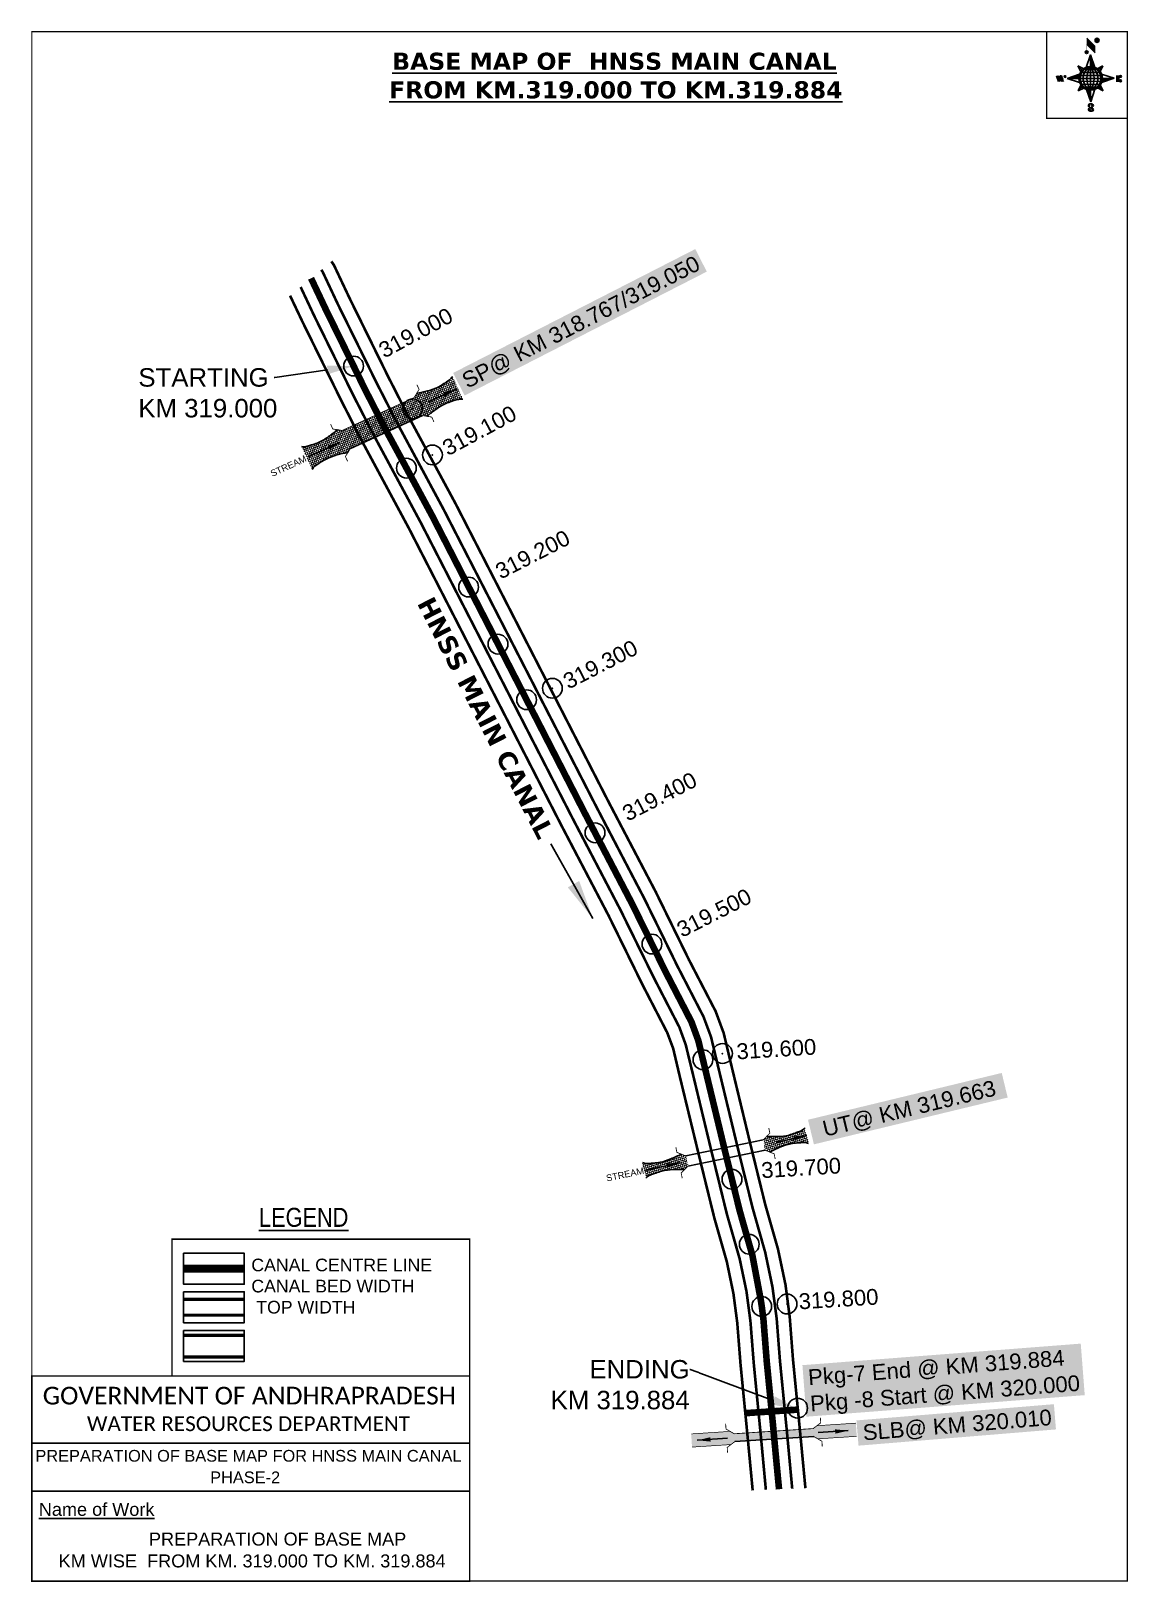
# Model space of a CAD drawing. Header units: inches. Extents: x 789126 to 789959, y 1572643 to 1573820.
import ezdxf
from ezdxf import colors
from ezdxf.entities.mleader import LeaderData, LeaderLine
from ezdxf.enums import TextEntityAlignment as Align
from ezdxf.math import Vec2, Vec3

# ---------------------------------------------------------------- set-up
doc = ezdxf.new("R2010")
doc.units = ezdxf.units.IN
doc.header["$LTSCALE"] = 15
doc.header["$MEASUREMENT"] = 0
doc.header["$PDMODE"] = 32
doc.header["$PDSIZE"] = 15
doc.linetypes.add('ACAD_ISO02W100', pattern=[15, 12, -3])
doc.linetypes.add('HIDDEN2', pattern=[0.1875, 0.125, -0.0625])
for name, color, linetype in [('AQUADUCT', 1, 'Continuous'), ('bord', 1, 'Continuous'), ('CANAL1', 7, 'Continuous'), ('CSMark', 72, 'Continuous'), ('DCBMS', 232, 'Continuous'), ('PAGE', 7, 'Continuous'), ('STRUCTURE', 5, 'Continuous'), ('TEXT', 6, 'Continuous')]:
    doc.layers.add(name, color=color, linetype=linetype)
doc.styles.add('ARIALN', font='ARIALN.TTF')
doc.styles.get("Standard").update_dxf_attribs({"font": 'arial.ttf'})
doc.dimstyles.get("Standard").update_dxf_attribs({"dimtxt": 20, "dimasz": 0.18, "dimexe": 0.18, "dimexo": 0.0625, "dimgap": 0.09, "dimtad": 0, "dimtih": 1, "dimtoh": 1, "dimdec": 4, "dimzin": 0, "dimdsep": 46, "dimtxsty": 'Standard', "dimcen": 0.09, "dimadec": 0, "dimazin": 0, "dimtfac": 1, "dimtdec": 4, "dimtofl": 0, "dimtmove": 0, "dimatfit": 3, "dimfxl": 1, "dimtolj": 1, "dimtzin": 0, "dimarcsym": 0})
pattern_1 = [(267.297113149, (-8720374.938, 50637915.138), (10.5367255337, -0.497431438), [])]
pattern_2 = [(357.297113149, (-8720374.938, 50637915.138), (0.497431438, 10.5367255337), [])]

# ---------------------------------------------------------------- blocks, each defined once
blk = doc.blocks.new('*X26')
at = {"color": 0, "linetype": 'Continuous'}
for p, q in [((6321.6, 240.5), (6322.3, 241.2)), ((6321.6, 240.3), (6322.3, 241)), ((6321.6, 240.1), (6322.3, 240.8)), ((6321.6, 239.9), (6322.4, 240.7)), ((6321.6, 239.8), (6322.4, 240.6)), ((6321.6, 239.6), (6322.5, 240.5)), ((6321.6, 239.4), (6322.5, 240.3)), ((6321.6, 239.2), (6322.6, 240.2)), ((6321.7, 239.1), (6322.6, 240.1)), ((6321.8, 240.8), (6322.4, 241.4)), ((6321.8, 239), (6322.7, 240)), ((6321.8, 239), (6322.8, 239.9)), ((6321.9, 238.9), (6322.9, 239.8)), ((6322, 238.8), (6323, 239.7)), ((6322.1, 241.3), (6322.4, 241.6)), ((6322.1, 238.7), (6323.1, 239.6)), ((6322.2, 238.6), (6323.1, 239.6)), ((6322.3, 238.5), (6323.2, 239.5)), ((6322.4, 238.5), (6323.3, 239.4)), ((6322.5, 238.4), (6323.4, 239.3)), ((6322.7, 238.4), (6323.6, 239.3)), ((6322.8, 238.3), (6323.7, 239.2)), ((6322.9, 238.3), (6323.8, 239.1)), ((6323.1, 238.2), (6323.9, 239.1)), ((6323.2, 238.2), (6324, 239)), ((6323.3, 238.2), (6324.2, 239)), ((6323.5, 238.1), (6324.3, 238.9)), ((6323.7, 238.1), (6324.4, 238.9)), ((6323.8, 238.1), (6324.6, 238.8)), ((6324.1, 238.2), (6324.7, 238.8)), ((6324.3, 238.3), (6324.9, 238.8)), ((6324.6, 238.3), (6325.1, 238.8)), ((6324.8, 238.4), (6325.2, 238.8)), ((6325.1, 238.5), (6325.4, 238.8)), ((6325.4, 238.6), (6325.6, 238.8))]:
    blk.add_line(p, q, dxfattribs=at)
blk = doc.blocks.new('*X25')
at = {"color": 0, "linetype": 'Continuous'}
for p, q in [((6324.4, 240.3), (6324.5, 240.4)), ((6324.6, 240.3), (6324.8, 240.5)), ((6324.7, 240.2), (6325, 240.5)), ((6324.8, 240.2), (6325.2, 240.6)), ((6325, 240.1), (6325.5, 240.6)), ((6325.1, 240.1), (6325.6, 240.6)), ((6325.2, 240), (6325.8, 240.6)), ((6325.3, 240), (6326, 240.6)), ((6325.4, 239.9), (6326.1, 240.6)), ((6325.5, 239.8), (6326.2, 240.5)), ((6325.6, 239.8), (6326.3, 240.5)), ((6325.7, 239.7), (6326.5, 240.4)), ((6325.9, 239.6), (6326.6, 240.3)), ((6326, 239.5), (6326.7, 240.3)), ((6326, 239.4), (6326.8, 240.2)), ((6326.1, 239.3), (6327, 240.2)), ((6326.2, 239.3), (6327.1, 240.1)), ((6326.3, 239.2), (6327.1, 240)), ((6326.4, 239.1), (6327.2, 239.9)), ((6326.5, 239), (6327.3, 239.8)), ((6326.5, 238.9), (6327.4, 239.7)), ((6326.6, 238.8), (6327.5, 239.6)), ((6326.7, 238.7), (6327.5, 239.5)), ((6326.8, 238.6), (6327.6, 239.4)), ((6326.8, 238.5), (6327.7, 239.3)), ((6326.8, 236.5), (6327.4, 237)), ((6326.9, 238.3), (6327.8, 239.2)), ((6326.9, 238.2), (6327.9, 239.1)), ((6326.9, 236.8), (6327.6, 237.4)), ((6327, 238.1), (6327.8, 239)), ((6327, 237.9), (6327.8, 238.8)), ((6327, 237.8), (6327.8, 238.6)), ((6327, 237.6), (6327.8, 238.4)), ((6327, 237.4), (6327.8, 238.2)), ((6327, 237.3), (6327.8, 238)), ((6327, 237.1), (6327.8, 237.9))]:
    blk.add_line(p, q, dxfattribs=at)
blk = doc.blocks.new('H')
at = {"layer": 'bord', "extrusion": (0.000427885, 0.004792, 0.999988)}
h = blk.add_hatch(dxfattribs=at)
h.set_pattern_fill('LINE', color=8, scale=84.387686, angle=-2.7029, style=0)
h.set_pattern_definition(pattern_2)
h.paths.add_polyline_path([(-492, 786, -0.090992), (-448, 775), (-486, 912)])
h = blk.add_hatch(dxfattribs=at)
h.set_pattern_fill('LINE', color=8, scale=84.387686, angle=-92.7029, style=0)
h.set_pattern_definition(pattern_1)
h.paths.add_polyline_path([(-625, 665, -0.090992), (-615, 710), (-751, 671)])
h = blk.add_hatch(dxfattribs=at)
h.set_pattern_fill('LINE', color=8, scale=84.387686, angle=-2.7029, style=0)
h.set_pattern_definition(pattern_2)
h.paths.add_polyline_path([(-504, 533, -0.090992), (-549, 543), (-510, 406)])
h = blk.add_hatch(dxfattribs=at)
h.set_pattern_fill('LINE', color=8, scale=84.387686, angle=-92.7029, style=0)
h.set_pattern_definition(pattern_1)
h.paths.add_polyline_path([(-246, 647), (-372, 653, -0.090992), (-382, 609)])
for p, q in [((-519, 1020, -1217), (-435, 927, -1216)), ((-516, 1087, -1217), (-432, 994, -1217)), ((-538, 774, -1216), (-487, 906, -1216)), ((-487, 906, -1216), (-493, 780, -1216)), ((-487, 906, -1216), (-448, 769, -1216)), ((-865, 701, -1215), (-847, 638, -1215)), ((-847, 700, -1215), (-829, 637, -1215)), ((-829, 699, -1215), (-811, 636, -1215)), ((-829, 699, -1215), (-811, 698, -1215)), ((-811, 698, -1215), (-794, 635, -1215)), ((-752, 665, -1215), (-615, 704, -1215)), ((-627, 794, -1216), (-567, 760, -1216)), ((-627, 794, -1216), (-584, 747, -1215)), ((-599, 731, -1215), (-627, 794, -1216)), ((-421, 753, -1216), (-359, 781, -1216)), ((-359, 781, -1216), (-405, 739, -1216)), ((-359, 781, -1216), (-392, 721, -1215)), ((-379, 693, -1215), (-246, 641, -1215)), ((-213, 669, -1215), (-217, 601, -1215)), ((-752, 665, -1215), (-625, 659, -1215)), ((-619, 614, -1215), (-752, 665, -1215)), ((-639, 526, -1214), (-606, 585, -1215)), ((-639, 526, -1214), (-593, 568, -1215)), ((-577, 553, -1215), (-639, 526, -1214)), ((-511, 400, -1214), (-549, 537, -1214)), ((-460, 533, -1215), (-511, 400, -1214)), ((-505, 527, -1214), (-511, 400, -1214)), ((-371, 513, -1214), (-431, 546, -1215)), ((-371, 513, -1214), (-414, 560, -1215)), ((-399, 576, -1215), (-371, 513, -1214)), ((-246, 641, -1215), (-383, 603, -1215)), ((-373, 647, -1215), (-246, 641, -1215)), ((-197, 600, -1215), (-194, 668, -1215))]:
    blk.add_line(p, q, dxfattribs=at)
at = {"layer": 'bord', "color": 8, "linetype": 'ByBlock', "extrusion": (0.000427885, 0.004792, 0.999988)}
for p, q in [((-375, 679, -1215), (-620, 691, -1215)), ((-386, 711, -1215), (-605, 722, -1215)), ((-411, 744, -1216), (-578, 752, -1216)), ((-493, 780, -1216), (-505, 527, -1214)), ((-373, 647, -1215), (-625, 659, -1215)), ((-378, 616, -1215), (-623, 628, -1215)), ((-392, 585, -1215), (-611, 595, -1215)), ((-420, 555, -1215), (-587, 562, -1215))]:
    blk.add_line(p, q, dxfattribs=at)
at = {"layer": 'bord', "extrusion": (0.000427885, 0.004792, 0.999988), "elevation": -1212}
for points, const_width in [([(-522, 960), (-516, 1093)], 1.61), ([(-434, 933), (-428, 1066)], 1.61), ([(-870, 707), (-846, 706)], 0.642), ([(-829, 643), (-821, 678)], 0.642), ([(-793, 641), (-782, 694)], 0.642), ([(-223, 676), (-174, 673)], 0.706), ([(-829, 643), (-855, 644)], 0.642), ([(-811, 642), (-784, 641)], 0.642), ([(-177, 605), (-226, 607)], 0.706), ([(-195, 645), (-185, 644)], 0.706)]:
    blk.add_lwpolyline(points, dxfattribs=dict(at, const_width=const_width))
for points, const_width in [([(-414, 1073, 1), (-398, 1058, 1)], 22.3), ([(-530, 950, 1), (-520, 939, 1)], 14.8), ([(-776, 697, 1), (-769, 690, 1)], 8.9), ([(-180, 618, 1), (-173, 611, 1)], 9.79), ([(-178, 667, 1), (-171, 660, 1)], 9.79), ([(-490, 362, 1), (-498, 369, 1)], 11.1), ([(-525, 322, 1), (-533, 329, 1)], 11.1)]:
    blk.add_lwpolyline(points, format="xyb", close=True, dxfattribs=dict(at, const_width=const_width))
for points in [[(-537, 317), (-531, 310), (-520, 307), (-505, 307), (-494, 310), (-486, 318), (-487, 326), (-491, 333), (-494, 336), (-503, 341), (-522, 347), (-530, 352), (-534, 355), (-537, 363), (-537, 373), (-530, 381), (-520, 384), (-504, 384), (-493, 380), (-487, 373)], [(-522, 348), (-526, 354), (-528, 361), (-528, 371), (-526, 375), (-521, 381), (-515, 384)], [(-505, 307), (-499, 312), (-497, 319), (-497, 327), (-501, 335), (-509, 343)]]:
    blk.add_lwpolyline(points, dxfattribs=at)
at = {"layer": 'bord', "extrusion": (0.000427885, 0.004792, 0.999988)}
for centre, radius in [((-406, 1065, -1212), 22.3), ((-525, 944, -1212), 14.8), ((-773, 694, -1212), 8.9), ((-498, 659, -1212), 127), ((-177, 615, -1212), 9.79), ((-174, 663, -1212), 9.79), ((-494, 365, -1212), 11.1), ((-529, 325, -1212), 11.1)]:
    blk.add_circle(centre, radius, dxfattribs=at)
at = {"layer": 'bord', "color": 8, "linetype": 'ByBlock', "extrusion": (0.000427885, 0.004792, 0.999988)}
for centre, radius, start, end in [((-482, 658, -1212), 128, 94.9254, 259.6691), ((-437, 656, -1212), 141, 113.2864, 241.308), ((-316, 651, -1212), 222, 142.5892, 212.0053), ((-560, 662, -1212), 141, 293.2864, 61.308), ((-681, 668, -1212), 222, 322.5892, 32.0053), ((-515, 660, -1212), 128, 274.9254, 79.6691)]:
    blk.add_arc(centre, radius, start, end, dxfattribs=at)
at = {"layer": 'bord', "extrusion": (0.000427885, 0.004792, 0.999988)}
for points in [[(-516, 1093, -1212), (-431, 1000, -1212), (-519, 1026, -1212), (-434, 933, -1212)], [(-864, 707, -1212), (-846, 706, -1212), (-846, 644, -1212), (-829, 643, -1212)], [(-829, 705, -1212), (-811, 704, -1212), (-811, 642, -1212), (-793, 641, -1212)], [(-193, 674, -1212), (-197, 606, -1212), (-213, 675, -1212), (-216, 607, -1212)]]:
    blk.add_solid(points, dxfattribs=at)
at = {"layer": 'bord', "extrusion": (0.000427885, 0.004792, 0.999988), "xscale": 7.977342409717546, "yscale": 7.977342408231451, "zscale": 7.977342408476333, "rotation": 138.0840426661453}
for name, p in [('*X25', (38301, -31929, -1212)), ('*X26', (38314, -31951, -1212))]:
    blk.add_blockref(name, p, dxfattribs=at)
blk = doc.blocks.new('SP')
at = {"layer": 'STRUCTURE'}
h = blk.add_hatch(dxfattribs=at)
h.set_pattern_fill('DASH', color=256, scale=8, style=0)
edge = h.paths.add_edge_path()
edge.add_spline(control_points=[(769825.7, 1706742.1), (769825.3, 1706741.8), (769823.8, 1706740.8), (769820.9, 1706740.3), (769817, 1706739.7), (769811.4, 1706738.9), (769804, 1706739.7), (769798.4, 1706741), (769795.6, 1706741.6)], knot_values=[0, 0, 0, 0, 1.613557, 5.24513, 8.624976, 13.470124, 22.190216, 30.746377, 30.746377, 30.746377, 30.746377], degree=3, periodic=0)
edge.add_line((769795.6, 1706741.6), (769792.6, 1706739.6))
edge.add_line((769792.6, 1706739.6), (769732.6, 1706739.6))
edge.add_line((769732.6, 1706739.6), (769729.6, 1706741.6))
edge.add_spline(control_points=[(769729.6, 1706741.6), (769726.9, 1706740.9), (769721.3, 1706739.5), (769713.9, 1706738.5), (769708.3, 1706739.1), (769704.4, 1706739.6), (769701.5, 1706740), (769700, 1706741), (769699.5, 1706741.3)], knot_values=[0, 0, 0, 0, 8.556161, 17.276253, 22.121402, 25.501247, 29.13282, 30.746377, 30.746377, 30.746377, 30.746377], degree=3, periodic=0)
edge.add_line((769699.5, 1706741.3), (769699.5, 1706722.1))
edge.add_spline(control_points=[(769699.5, 1706722.1), (769700, 1706722.4), (769701.4, 1706723.4), (769704.3, 1706724), (769708.2, 1706724.5), (769713.8, 1706725.3), (769721.2, 1706724.5), (769726.8, 1706723.3), (769729.6, 1706722.6)], knot_values=[0, 0, 0, 0, 1.613557, 5.24513, 8.624976, 13.470124, 22.190216, 30.746377, 30.746377, 30.746377, 30.746377], degree=3, periodic=0)
edge.add_line((769729.6, 1706722.6), (769732.6, 1706724.6))
edge.add_line((769732.6, 1706724.6), (769792.6, 1706724.6))
edge.add_line((769792.6, 1706724.6), (769795.6, 1706722.6))
edge.add_spline(control_points=[(769795.6, 1706722.6), (769798.4, 1706723.3), (769803.9, 1706724.8), (769811.3, 1706725.8), (769817, 1706725.1), (769820.9, 1706724.7), (769823.8, 1706724.2), (769825.2, 1706723.3), (769825.7, 1706723)], knot_values=[0, 0, 0, 0, 8.556161, 17.276253, 22.121402, 25.501247, 29.13282, 30.746377, 30.746377, 30.746377, 30.746377], degree=3, periodic=0)
edge.add_line((769825.7, 1706723), (769825.7, 1706742.1))
h.paths.add_polyline_path([(769764.2, 1706732.1, -1), (769761.1, 1706732.1, -1)], flags=0)
h.paths.add_polyline_path([(769761.1, 1706732.1, 1), (769764.2, 1706732.1, 1)], flags=16)
at = {"layer": 'STRUCTURE', "const_width": 0.628}
for points in [[(769726.6, 1706747.6), (769726.6, 1706743.6), (769732.6, 1706739.6), (769792.6, 1706739.6), (769798.6, 1706743.6), (769798.6, 1706747.6)], [(769726.6, 1706716.6), (769726.6, 1706720.6), (769732.6, 1706724.6), (769792.6, 1706724.6), (769798.6, 1706720.6), (769798.6, 1706716.6)]]:
    blk.add_lwpolyline(points, dxfattribs=at)
at = {"layer": 'STRUCTURE', "color": 3}
blk.add_lwpolyline([(769732.6, 1706724.6), (769792.6, 1706724.6)], dxfattribs=at)
blk.add_lwpolyline([(769732.6, 1706724.6), (769792.6, 1706724.6)], dxfattribs=at)
at = {"layer": 'STRUCTURE', "color": 0}
blk.add_circle((769762.6, 1706732.1), 1.55, dxfattribs=at)
at = {"layer": 'STRUCTURE'}
for points in [[(769699.5, 1706741.3), (769700.9, 1706740.5), (769704.4, 1706739.6), (769707.8, 1706739.2), (769712.6, 1706738.8), (769721.3, 1706739.7), (769729.6, 1706741.6)], [(769825.7, 1706742.1), (769824.3, 1706741.3), (769820.8, 1706740.3), (769817.5, 1706739.8), (769812.7, 1706739.2), (769804, 1706739.9), (769795.6, 1706741.6)], [(769699.5, 1706722.1), (769700.9, 1706723), (769704.4, 1706724), (769707.7, 1706724.5), (769712.5, 1706725), (769721.2, 1706724.4), (769729.6, 1706722.6)], [(769825.7, 1706723), (769824.3, 1706723.8), (769820.8, 1706724.7), (769817.4, 1706725.1), (769812.6, 1706725.5), (769803.9, 1706724.6), (769795.6, 1706722.6)]]:
    blk.add_spline(points, degree=3, dxfattribs=at)
at = {"layer": 'STRUCTURE', "color": 0}
blk.add_text('STREAM', height=5, dxfattribs=at).set_placement((769684.3, 1706732.1), align=Align.MIDDLE_CENTER)
for points in [[(769727.4, 1706732.1), (769700.8, 1706732.1)], [(769824.4, 1706732.1), (769800.5, 1706732.1)]]:
    blk.add_leader(points, dimstyle='Standard', override={"dimasz": 10, "dimgap": 0.09, "dimtad": 0}, dxfattribs=at)
blk = doc.blocks.new('UT')
at = {"layer": 'STRUCTURE'}
h = blk.add_hatch(dxfattribs=at)
h.set_pattern_fill('DASH', color=150, scale=8, angle=-39.6278, style=0)
h.set_pattern_definition([(320.372247933, (-4370.464, -6260.8811), (1.40800153113, 0.132407282), [1, -1])])
h.paths.add_polyline_path([(765163, 1700681.9), (765165.6, 1700680.6), (765167.2, 1700680.3), (765169.1, 1700680), (765172.4, 1700679.6), (765176.4, 1700679.3), (765179.5, 1700679.5), (765183.1, 1700679.9), (765187.7, 1700680.9), (765188.9, 1700681.2), (765193.1, 1700682.2), (765196.1, 1700680.2), (765196.1, 1700672.2), (765193.1, 1700670.2), (765190.5, 1700670.8), (765188.1, 1700671.3), (765185.5, 1700671.8), (765183.6, 1700672.1), (765181, 1700672.5), (765180.3, 1700672.5), (765178.5, 1700672.6), (765176.7, 1700672.6), (765174.6, 1700672.5), (765172.5, 1700672.3), (765170.4, 1700672), (765168.5, 1700671.7), (765166.1, 1700671.2), (765165, 1700670.8), (765163, 1700669.7)])
h.paths.add_polyline_path([(765259.1, 1700682.2), (765256.1, 1700680.2), (765256.1, 1700672.2), (765259.1, 1700670.2), (765261.9, 1700671), (765264.4, 1700671.6), (765266.4, 1700672), (765269.1, 1700672.5), (765272.7, 1700673), (765276.1, 1700673.1), (765278.6, 1700672.9), (765281.2, 1700672.7), (765283.9, 1700672.3), (765286.4, 1700671.9), (765288, 1700671.3), (765289.2, 1700670.6), (765289.1, 1700682.7), (765287.6, 1700681.8), (765285.7, 1700681.2), (765283, 1700680.7), (765281.2, 1700680.4), (765276.7, 1700679.9), (765272.7, 1700679.9), (765268.7, 1700680.3), (765264.8, 1700681), (765261.2, 1700681.7)])
at = {"layer": 'STRUCTURE', "color": 150, "const_width": 0.628}
for points in [[(765190.1, 1700688.2), (765190.1, 1700684.2), (765196.1, 1700680.2), (765256.1, 1700680.2), (765262.1, 1700684.2), (765262.1, 1700688.2)], [(765190.1, 1700664.2), (765190.1, 1700668.2), (765196.1, 1700672.2), (765256.1, 1700672.2), (765262.1, 1700668.2), (765262.1, 1700664.2)]]:
    blk.add_lwpolyline(points, dxfattribs=at)
at = {"layer": 'STRUCTURE', "color": 150}
for points in [[(765196.1, 1700680.2), (765256.1, 1700680.2)], [(765196.1, 1700672.2), (765256.1, 1700672.2)], [(765196.1, 1700672.2), (765256.1, 1700672.2)]]:
    blk.add_lwpolyline(points, dxfattribs=at)
at = {"layer": 'STRUCTURE', "color": 0}
blk.add_circle((765226.1, 1700676.2), 1.89, dxfattribs=at)
at = {"layer": 'STRUCTURE', "color": 150}
for points in [[(765163, 1700681.9), (765164.4, 1700681.1), (765167.9, 1700680.2), (765171.2, 1700679.8), (765176.1, 1700679.4), (765184.7, 1700680.3), (765193.1, 1700682.2)], [(765289.1, 1700682.7), (765287.8, 1700681.9), (765284.3, 1700680.9), (765280.9, 1700680.4), (765276.1, 1700679.8), (765267.4, 1700680.5), (765259.1, 1700682.2)], [(765163, 1700669.7), (765164.3, 1700670.6), (765167.8, 1700671.6), (765171.2, 1700672.1), (765176, 1700672.6), (765184.7, 1700672), (765193.1, 1700670.2)], [(765289.2, 1700670.6), (765287.8, 1700671.4), (765284.2, 1700672.3), (765280.9, 1700672.7), (765276.1, 1700673.1), (765267.4, 1700672.2), (765259.1, 1700670.2)]]:
    blk.add_spline(points, degree=3, dxfattribs=at)
at = {"layer": 'STRUCTURE', "color": 0}
blk.add_text('STREAM', height=5, dxfattribs=at).set_placement((765148.2, 1700675.8), align=Align.MIDDLE_CENTER)
for points in [[(765190.9, 1700676), (765164.2, 1700675.8)], [(765289.3, 1700676.7), (765265.4, 1700676.4)]]:
    blk.add_leader(points, dimstyle='Standard', override={"dimasz": 10, "dimgap": 0.09, "dimtad": 0}, dxfattribs=at)
blk = doc.blocks.new('SLB')
at = {"layer": 'STRUCTURE'}
h = blk.add_hatch(dxfattribs=at)
h.set_pattern_fill('DOTS', color=6, scale=20, angle=320.3722, style=0)
h.set_pattern_definition([(320.372247934, (-159.4327, -72.9564), (1.2786241598, 0.5641323054), [0, -1.25])])
h.paths.add_polyline_path([(769699.5, 1706871.1), (769699.5, 1706861.1), (769729.1, 1706861.1), (769732.1, 1706863.1), (769792.1, 1706863.1), (769795.1, 1706861.1), (769824.7, 1706861.1), (769824.7, 1706871.1), (769795.1, 1706871.1), (769792.1, 1706869.1), (769732.1, 1706869.1), (769729.1, 1706871.1)])
at = {"layer": 'STRUCTURE', "color": 6, "linetype": 'ACAD_ISO02W100', "ltscale": 0.5, "const_width": 0.5}
for points in [[(769699.5, 1706871.1), (769729.1, 1706871.1)], [(769795.1, 1706871.1), (769824.7, 1706871.1)], [(769699.5, 1706861.1), (769729.1, 1706861.1)], [(769795.1, 1706861.1), (769824.7, 1706861.1)]]:
    blk.add_lwpolyline(points, dxfattribs=at)
at = {"layer": 'STRUCTURE', "color": 6, "const_width": 0.628}
for points in [[(769726.1, 1706877.1), (769726.1, 1706873.1), (769732.1, 1706869.1), (769792.1, 1706869.1), (769798.1, 1706873.1), (769798.1, 1706877.1)], [(769726.1, 1706855.1), (769726.1, 1706859.1), (769732.1, 1706863.1), (769792.1, 1706863.1), (769798.1, 1706859.1), (769798.1, 1706855.1)]]:
    blk.add_lwpolyline(points, dxfattribs=at)
at = {"layer": 'STRUCTURE', "color": 6}
blk.add_lwpolyline([(769732.1, 1706863.1), (769792.1, 1706863.1)], dxfattribs=at)
blk.add_lwpolyline([(769732.1, 1706863.1), (769792.1, 1706863.1)], dxfattribs=at)
at = {"layer": 'STRUCTURE', "color": 0}
blk.add_circle((769762.1, 1706866.1), 1.24, dxfattribs=at)
for points in [[(769703.8, 1706866), (769726.7, 1706866)], [(769818.6, 1706865.8), (769795.7, 1706865.8)]]:
    blk.add_leader(points, dimstyle='Standard', override={"dimasz": 10, "dimgap": 0.09, "dimtad": 0}, dxfattribs=at)

msp = doc.modelspace()

# ---------------------------------------------------------------- linework, layer by layer
at = {"layer": 'CANAL1', "color": 200, "const_width": 2}
for points in [[(789354.3, 1573644.8), (789356.2, 1573642.1), (789368.2, 1573616.7), (789397.5, 1573557.2), (789412.8, 1573527.2), (789448.5, 1573461.1), (789564.2, 1573235.6), (789600.3, 1573166.7), (789625.6, 1573115), (789645.8, 1573076), (789651.9, 1573059.5), (789657.3, 1573036.8), (789671.7, 1572977.1), (789683.4, 1572929.6), (789693.1, 1572895.6), (789698.8, 1572868.6), (789702, 1572844), (789704.5, 1572811.7), (789710.1, 1572754.6), (789713.9, 1572714.3)], [(789323, 1573618.8), (789332.2, 1573599.4), (789361.8, 1573539.3), (789377.4, 1573508.7), (789413.1, 1573442.4), (789528.7, 1573217.2), (789564.6, 1573148.6), (789589.9, 1573097), (789609.1, 1573059.8), (789613.6, 1573047.8), (789618.4, 1573027.4), (789632.9, 1572967.7), (789644.8, 1572919.3), (789654.3, 1572886), (789659.3, 1572861.9), (789662.2, 1572839.8), (789664.7, 1572808.2), (789670.3, 1572750.8), (789673.9, 1572712.6)]]:
    msp.add_lwpolyline(points, dxfattribs=at)
at = {"layer": 'CANAL1', "color": 1, "linetype": 'HIDDEN2', "ltscale": 8, "const_width": 5}
msp.add_lwpolyline([(789338.9, 1573632), (789350.2, 1573608.1), (789371.2, 1573565.4), (789379.6, 1573548.2), (789395.1, 1573517.9), (789408.5, 1573493.2), (789430.8, 1573451.8), (789502.4, 1573312.3), (789546.5, 1573226.4), (789582.4, 1573157.6), (789607.8, 1573106), (789627.5, 1573067.9), (789632.7, 1573053.7), (789637.9, 1573032.1), (789652.3, 1572972.4), (789662.1, 1572932.6), (789664.1, 1572924.5), (789673.7, 1572890.8), (789680.2, 1572856.2), (789680.8, 1572852.2), (789682.1, 1572841.9), (789684.6, 1572810), (789688.3, 1572772.6), (789689.1, 1572764.5), (789690.2, 1572752.7), (789691.8, 1572735.4), (789693.9, 1572713.5)], dxfattribs=at)
at = {"layer": 'CANAL1', "color": 5, "const_width": 2}
for points in [[(789346.6, 1573638.4), (789347.6, 1573637.1), (789359.2, 1573612.4), (789388.6, 1573552.7), (789404, 1573522.6), (789439.6, 1573456.4), (789555.4, 1573231), (789591.4, 1573162.1), (789616.7, 1573110.5), (789636.6, 1573071.9), (789642.3, 1573056.6), (789647.6, 1573034.4), (789662, 1572974.8), (789673.8, 1572927), (789683.4, 1572893.2), (789688.9, 1572867), (789692.1, 1572843), (789694.6, 1572810.8), (789700.2, 1572753.7), (789703.9, 1572713.9)], [(789331, 1573625.4), (789341.2, 1573603.7), (789370.7, 1573543.7), (789386.3, 1573513.3), (789421.9, 1573447.1), (789537.6, 1573221.8), (789573.5, 1573153.1), (789598.9, 1573101.5), (789618.3, 1573063.9), (789623.1, 1573050.7), (789628.2, 1573029.8), (789642.6, 1572970), (789654.4, 1572921.9), (789664, 1572888.4), (789669.2, 1572863.6), (789672.2, 1572840.9), (789674.7, 1572809.1), (789680.3, 1572751.8), (789683.9, 1572713.1)]]:
    msp.add_lwpolyline(points, dxfattribs=at)
at = {"layer": 'CANAL1', "color": 1, "linetype": 'HIDDEN2', "ltscale": 100, "const_width": 6, "elevation": -0.4}
msp.add_lwpolyline([(789288.2, 1572880.8), (789242.2, 1572880.8)], dxfattribs=at)
at = {"layer": 'CANAL1', "color": 5, "const_width": 2.4, "elevation": -0.4}
for points in [[(789288.2, 1572857.5), (789242.2, 1572857.5)], [(789288.2, 1572845.5), (789242.2, 1572845.5)]]:
    msp.add_lwpolyline(points, dxfattribs=at)
at = {"layer": 'CANAL1', "color": 200, "const_width": 2.4, "elevation": -0.4}
for points in [[(789288.2, 1572830.3), (789242.2, 1572830.3)], [(789288.2, 1572813.8), (789242.2, 1572813.8)]]:
    msp.add_lwpolyline(points, dxfattribs=at)
at = {"layer": 'CANAL1', "color": 84, "const_width": 5}
msp.add_lwpolyline([(789668.3, 1572771.2), (789708.3, 1572773.9)], dxfattribs=at)
at = {"layer": 'CSMark', "color": 3}
for p in [(789371.2, 1573565.4), (789431, 1573498), (789411.2, 1573488), (789458.4, 1573397.8), (789480.7, 1573354.5), (789522, 1573321), (789502.4, 1573312.3), (789554.3, 1573211.4), (789597.5, 1573127), (789636.2, 1573039.3), (789651, 1573044), (789658.2, 1572948.6), (789671.3, 1572899.3), (789680.8, 1572852.2), (789700, 1572854), (789708, 1572775)]:
    msp.add_point(p, dxfattribs=at)
at = {"layer": 'CSMark'}
msp.add_point((789416, 1573533, 9), dxfattribs=at)
at = {"layer": 'PAGE', "const_width": 1}
msp.add_lwpolyline([(789958.1, 1572643.8), (789958.1, 1573819), (789127.1, 1573819), (789127.1, 1572643.8), (789958.1, 1572643.8)], dxfattribs=at)
at = {"layer": 'PAGE'}
for points, const_width in [([(789958.1, 1573819), (789897, 1573819), (789897, 1573753.3), (789958.1, 1573753.3)], 1), ([(789233.4, 1572903.2), (789459.2, 1572903.2), (789459.2, 1572799.4), (789233.4, 1572799.4)], 1.2), ([(789127.1, 1572799.4), (789459.2, 1572799.4), (789459.2, 1572643.8), (789127.1, 1572643.8)], 1.2)]:
    msp.add_lwpolyline(points, close=True, dxfattribs=dict(at, const_width=const_width))
at = {"layer": 'PAGE', "elevation": -0.4}
for points in [[(789242.2, 1572892.5), (789288.2, 1572892.5), (789288.2, 1572869), (789242.2, 1572869)], [(789242.2, 1572863.3), (789288.2, 1572863.3), (789288.2, 1572839.8), (789242.2, 1572839.8)], [(789242.2, 1572834), (789288.2, 1572834), (789288.2, 1572810.5), (789242.2, 1572810.5)]]:
    msp.add_lwpolyline(points, close=True, dxfattribs=at)
at = {"layer": 'PAGE'}
for points in [[(789127.1, 1572748.4), (789459.2, 1572748.4)], [(789127.1, 1572712.1), (789459.2, 1572712.1)]]:
    msp.add_lwpolyline(points, dxfattribs=at)

# ---------------------------------------------------------------- block references
at = {"layer": 'AQUADUCT', "color": 1, "xscale": 0.0703495379661093, "yscale": 0.07034953800030053, "zscale": 0.07034953795990817, "rotation": 3.078330607406165}
msp.add_blockref('H', (789967.7, 1573739.6, 85.4), dxfattribs=at)
at = {"layer": 'STRUCTURE', "color": 0}
for name, p, rotation in [('SP', (800069.7, -298737.1), 24.6028441082081), ('UT', (384570.1, -247410.1), 11.68011320224202), ('SLB', (133064.7, -180747.3), 3.745237705245835)]:
    msp.add_blockref(name, p, dxfattribs=dict(at, rotation=rotation))

# ---------------------------------------------------------------- texts
at = {"layer": 'CANAL1', "insert": (789431.1, 1573392.8), "char_height": 14, "width": 205.129, "attachment_point": 1, "rotation": 297.1206}
msp.add_mtext('\\pi0.96322;{\\fVerdana|b1|i0|c0|p34;HNSS MAIN CANAL}', dxfattribs=at)
at = {"layer": 'CSMark', "color": 1}
for s, rotation, p in [('319.000', 28.2919, (789391.6, 1573576.3)), ('319.100', 28.2919, (789439.9, 1573502.2)), ('319.200', 27.1843, (789480, 1573408.7)), ('319.300', 27.1843, (789531.4, 1573325.3)), ('319.400', 27.1843, (789576.3, 1573225.1)), ('319.500', 26.9077, (789617.6, 1573137)), ('319.600', 3.558, (789661.6, 1573045.5)), ('319.700', 3.558, (789680.4, 1572955.4)), ('319.800', 3.558, (789708.8, 1572855.9))]:
    msp.add_text(s, height=12, rotation=rotation, dxfattribs=at).set_placement(p, align=Align.MIDDLE_LEFT)
at = {"layer": 'PAGE', "extrusion": (0.000201441, 0.004807, 0.999988), "style": 'ARIALN'}
msp.add_text('%%ULEGEND', height=14.4, rotation=359.9999, dxfattribs=at).set_placement((789333.3, 1572900.8, 7719.8), align=Align.MIDDLE)
at = {"layer": 'PAGE', "extrusion": (0.000201441, 0.004807, 0.999988)}
for s, height, p in [('PREPARATION OF BASE MAP FOR HNSS MAIN CANAL', 8.878, (789129.8, 1572715.5, 7718.8)), ('%%UName of Work', 9.822, (789132.4, 1572674.4, 7717.5))]:
    msp.add_text(s, height=height, rotation=359.9999, dxfattribs=at).set_placement(p)
for s, height, p in [('PHASE-2', 8.88, (789288.9, 1572703.6, 7718.8)), ('PREPARATION OF BASE MAP', 9.822, (789313.5, 1572656.8, 7717.6)), ('KM WISE  FROM KM. 319.000 TO KM. 319.884', 9.822, (789294.2, 1572640.2, 7717.6))]:
    msp.add_text(s, height=height, rotation=359.9999, dxfattribs=at).set_placement(p, align=Align.MIDDLE_CENTER)
at = {"layer": 'PAGE', "extrusion": (0.000201441, 0.004807, 0.999988), "attachment_point": 1, "text_direction": (1, -1e-06, -0.000201)}
for s, insert, char_height, width in [('CANAL CENTRE LINE CANAL BED WIDTH {\\H2.3717x; }\\P TOP WIDTH{\\H1.9152x; }', (789293.6, 1572888.4, -0.4), 9.6, 168.926), ('\\pi3.5885;{\\fCalibri|b0|i0|c0|p34;\\H1.3333x;GOVERNMENT OF ANDHRAPRADESH\\P\\pi37.073;\\H0.83998x;WATER RESOURCES DEPARTMENT}', (789131.8, 1572791.2, -1.3), 10.059, 321.276)]:
    msp.add_mtext(s, dxfattribs=dict(at, insert=insert, char_height=char_height, width=width))
at = {"layer": 'STRUCTURE', "color": 5, "char_height": 12, "attachment_point": 1, "bg_fill": 1, "box_fill_scale": 1.3, "bg_fill_color": 7, "bg_fill_true_color": 16777215, "bg_fill_transparency": 4390977}
for s, insert, width, rotation in [('\\pi0.50202;SP@ KM 318.767/319.050', (789451.5, 1573558.6), 199.143, 27.0916), ('\\pi5.8267;UT@ KM 319.663', (789720.2, 1572991.1), 143.997, 13.5773), ('Pkg-7 End @ KM 319.884\\PPkg -8 Start @ KM 320.000', (789715.5, 1572804.3), 204.562, 4.4242), ('\\pi0.43653;SLB@ KM 320.010', (789756.5, 1572762.4), 143.08, 4.7005)]:
    msp.add_mtext(s, dxfattribs=dict(at, insert=insert, width=width, rotation=rotation))
at = {"layer": 'TEXT', "color": 1, "insert": (789378.7, 1573803.1), "char_height": 13, "width": 379.826, "attachment_point": 1}
msp.add_mtext('\\pi21.755;{\\fVerdana|b1|i0|c0|p34;\\LBASE MAP OF  HNSS MAIN CANAL \\P\\pi19.429;FROM KM.319.000 TO KM.319.884}', dxfattribs=at)

# ---------------------------------------------------------------- leaders
at = {"layer": 'CANAL1'}
msp.add_leader([(789552.7, 1573146.3), (789520.8, 1573203)], dimstyle='Standard', override={"dimasz": 30, "dimgap": 0.09, "dimtad": 0}, dxfattribs=at)
at = {"layer": 'DCBMS', "color": 5}
ml = msp.add_multileader_mtext('Standard', dxfattribs=at)
ml.set_content('STARTING\\PKM 319.000', color=5)
ml.set_leader_properties()
ml.build(insert=Vec2(0, 0))
ml.multileader.update_dxf_attribs({"dogleg_length": 0.36, "arrow_head_size": 20})
ctx = ml.context
ctx.base_point, ctx.char_height, ctx.arrow_head_size, ctx.landing_gap_size, ctx.plane_origin = Vec3(789207.8, 1573556.7), 14, 20, 0.09, Vec3(789378.7, 1573629.4)
notes = []
notes.append((ctx, [(0, (1, 1, 0), (789311.4, 1573556.7), (-1, 0), 0.36, [(0, [(789371.2, 1573565.4)], 0, [])])]))
ctx.mtext.insert, ctx.mtext.flow_direction = Vec3(789207.9, 1573563.8), 5
for ctx, leaders in notes:
    for number, flags, end, landing, length, lines in leaders:
        leader = LeaderData()
        leader.index, (leader.has_last_leader_line, leader.has_dogleg_vector, leader.attachment_direction) = number, flags
        leader.last_leader_point, leader.dogleg_vector, leader.dogleg_length = Vec3(end), Vec3(landing), length
        for number, points, colour, breaks in lines:
            line = LeaderLine()
            line.index, line.vertices, line.color, line.breaks = number, Vec3.list(points), colors.encode_raw_color(colour), breaks
            leader.lines.append(line)
        ctx.leaders.append(leader)

# ---------------------------------------------------------------- next in the draw order: leaders
ml = msp.add_multileader_mtext('Standard', dxfattribs=at)
ml.set_content('ENDING \\PKM 319.884', color=5)
ml.set_leader_properties()
ml.build(insert=Vec2(0, 0))
ml.multileader.update_dxf_attribs({"dogleg_length": 0.36, "arrow_head_size": 20})
ctx = ml.context
ctx.base_point, ctx.char_height, ctx.arrow_head_size, ctx.landing_gap_size, ctx.plane_origin = Vec3(789522.9, 1572804.4), 14, 20, 0.09, Vec3(789666.6, 1573016.7)
ctx.text_align_type = 2
notes = []
notes.append((ctx, [(0, (1, 1, 0), (789626.6, 1572804.4), (-1, 0), 0.36, [(0, [(789708.3, 1572773.9)], 0, [])])]))
ctx.mtext.insert, ctx.mtext.width, ctx.mtext.alignment, ctx.mtext.flow_direction = Vec3(789626.1, 1572811.5), 109.049, 3, 5
ctx.mtext.has_bg_fill, ctx.mtext.bg_color, ctx.mtext.bg_scale_factor, ctx.mtext.bg_transparency, ctx.mtext.use_window_bg_color = 1, -1027028792, 1.5, 0, 1
for ctx, leaders in notes:
    for number, flags, end, landing, length, lines in leaders:
        leader = LeaderData()
        leader.index, (leader.has_last_leader_line, leader.has_dogleg_vector, leader.attachment_direction) = number, flags
        leader.last_leader_point, leader.dogleg_vector, leader.dogleg_length = Vec3(end), Vec3(landing), length
        for number, points, colour, breaks in lines:
            line = LeaderLine()
            line.index, line.vertices, line.color, line.breaks = number, Vec3.list(points), colors.encode_raw_color(colour), breaks
            leader.lines.append(line)
        ctx.leaders.append(leader)

doc.saveas('drawing.dxf')
